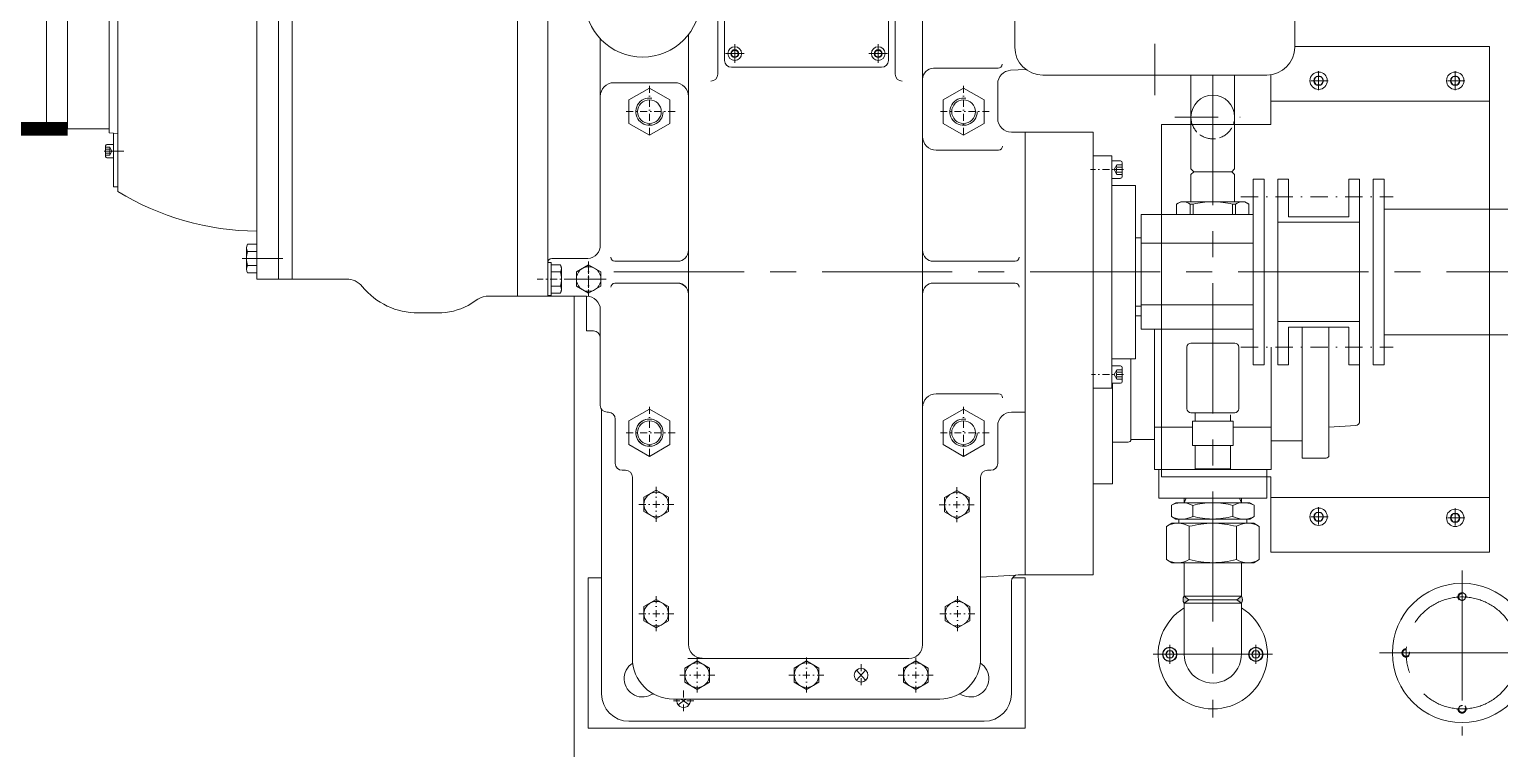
# Model space of a CAD drawing. Header units: inches. Extents: x 0 to 19814, y 0 to 15096.
# Drawn here: x 15945 to 17022, y 4895 to 5422 of the extents above; entities that cross this region are included whole.
import ezdxf

# ---------------------------------------------------------------- set-up
doc = ezdxf.new("R2010")
doc.units = ezdxf.units.IN
doc.header["$MEASUREMENT"] = 0
for name, pattern in [('ACAD_ISO02W100', [15, 12, -3]), ('ACAD_ISO04W100', [30, 24, -3, 0, -3]), ('CENTER', [50.8, 31.75, -6.35, 6.35, -6.35]), ('DASHDOT', [25.4, 12.7, -6.35, 0, -6.35]), ('虚线', [2, 1, -1])]:
    doc.linetypes.add(name, pattern=pattern)
for name, color, linetype, lineweight in [('CAXA1', 5, 'CENTER', 5), ('CAXA3', 7, 'Continuous', 5), ('EB0', 7, 'Continuous', 5)]:
    doc.layers.add(name, color=color, linetype=linetype, lineweight=lineweight)

msp = doc.modelspace()

# ---------------------------------------------------------------- hatches: boundary and pattern name
at = {"lineweight": 5}
h = msp.add_hatch(color=7, dxfattribs=at)
h.paths.add_polyline_path([(16790.97, 5006.78, 0.3210137), (16790.97, 5001.77), (16794.47, 5004.27)])
h.paths.add_polyline_path([(16832.96, 5006.78), (16829.46, 5004.27), (16832.96, 5001.77, 0.3210137)])

# ---------------------------------------------------------------- linework, layer by layer
at = {"color": 7, "lineweight": 5}
for p, q in [((16324.96, 5721.5), (16324.96, 5226.52)), ((16599.47, 4971.18), (16599.47, 5604.02)), ((16449.47, 5388.89), (16449.47, 5494.02)), ((16579.47, 5388.89), (16579.47, 5494.02)), ((16454.46, 5484.02), (16454.46, 5399.02)), ((16574.46, 5484.02), (16574.46, 5399.02)), ((16363.46, 5263.05), (16363.46, 5414.93)), ((16428.03, 5417.94), (16428.03, 5259.77)), ((16468.78, 5404.02), (16455.15, 5404.02)), ((16461.96, 5406.86), (16459.46, 5405.41)), ((16459.46, 5405.41), (16459.46, 5402.63)), ((16461.96, 5397.21), (16461.96, 5410.83)), ((16461.96, 5406.86), (16464.46, 5405.41)), ((16464.46, 5405.41), (16464.46, 5402.63)), ((16573.78, 5404.02), (16560.15, 5404.02)), ((16566.96, 5406.86), (16564.46, 5405.41)), ((16564.46, 5405.41), (16564.46, 5402.63)), ((16566.96, 5397.21), (16566.96, 5410.83)), ((16566.96, 5406.86), (16569.46, 5405.41)), ((16569.46, 5405.41), (16569.46, 5402.63)), ((17014.45, 5409.18), (16871.96, 5409.18)), ((17014.45, 5039.17), (17014.45, 5409.18)), ((16461.96, 5401.19), (16459.46, 5402.63)), ((16459.46, 5394.02), (16569.46, 5394.02)), ((16461.96, 5401.19), (16464.46, 5402.63)), ((16566.96, 5401.19), (16564.46, 5402.63)), ((16566.96, 5401.19), (16569.46, 5402.63)), ((16607.47, 5393.32), (16654.72, 5393.32)), ((16373.46, 5382.72), (16418.03, 5382.72)), ((16675.13, 5392.39), (16663.95, 5391.81)), ((16795.97, 5319.56), (16795.97, 5388.27)), ((16827.97, 5319.56), (16827.97, 5388.27)), ((16854.45, 5352.18), (16854.45, 5388.49)), ((16654.47, 5381.82), (16654.47, 5356.51)), ((17014.45, 5369.18), (16854.45, 5369.18)), ((16774.45, 5094.18), (16774.45, 5352.18)), ((16774.45, 5352.18), (16854.45, 5352.18)), ((16664.47, 5346.51), (16674.48, 5346.51)), ((16674.48, 5346.51), (16674.48, 5022.51)), ((16674.48, 5346.51), (16724.48, 5346.51)), ((16724.48, 5346.51), (16724.48, 5022.51)), ((16609.47, 5333.34), (16655.02, 5333.34)), ((16724.48, 5329.07), (16737.98, 5329.07)), ((16737.98, 5159.07), (16737.98, 5329.07)), ((16744.34, 5325.43), (16737.98, 5325.43)), ((16741.62, 5322.53), (16739.62, 5319.07)), ((16741.62, 5315.6), (16739.62, 5319.07)), ((16741.62, 5322.53), (16745.62, 5322.53)), ((16741.62, 5320.8), (16745.62, 5320.8)), ((16745.62, 5313.98), (16745.62, 5324.16)), ((16797.97, 5317.56), (16795.97, 5319.56)), ((16825.97, 5317.56), (16827.97, 5319.56)), ((16737.98, 5312.7), (16744.34, 5312.7)), ((16755.47, 5307.58), (16737.98, 5307.58)), ((16741.62, 5317.34), (16745.62, 5317.34)), ((16741.62, 5315.6), (16745.62, 5315.6)), ((16755.47, 5180.57), (16755.47, 5307.47)), ((16795.97, 5315.56), (16797.97, 5317.56)), ((16795.97, 5315.56), (16795.97, 5295.57)), ((16797.97, 5317.56), (16825.97, 5317.56)), ((16827.97, 5315.56), (16825.97, 5317.56)), ((16827.97, 5315.56), (16827.97, 5295.57)), ((16841.47, 5312.18), (16841.47, 5176.18)), ((16849.47, 5312.18), (16841.47, 5312.18)), ((16849.47, 5312.18), (16849.47, 5176.18)), ((16859.47, 5312.18), (16859.47, 5176.18)), ((16859.47, 5312.18), (16867.47, 5312.18)), ((16867.47, 5312.18), (16867.47, 5284.6)), ((16919.47, 5312.18), (16911.47, 5312.18)), ((16911.47, 5312.18), (16911.47, 5284.6)), ((16919.47, 5312.18), (16919.47, 5176.18)), ((16929.47, 5312.18), (16937.47, 5312.18)), ((16929.47, 5312.18), (16929.47, 5176.18)), ((16937.47, 5312.18), (16937.47, 5176.18)), ((16006.97, 5306.51), (16010.24, 5306.51)), ((16759.47, 5286.18), (16759.47, 5202.18)), ((16759.47, 5286.18), (16841.47, 5286.18)), ((16788.47, 5295.57), (16785.47, 5293.83)), ((16785.47, 5293.83), (16785.47, 5286.18)), ((16835.46, 5295.57), (16788.47, 5295.57)), ((16795.32, 5293.83), (16795.32, 5286.18)), ((16797.61, 5293.83), (16795.32, 5293.83)), ((16797.61, 5293.83), (16797.61, 5286.18)), ((16826.32, 5293.83), (16826.32, 5286.18)), ((16826.32, 5293.83), (16828.61, 5293.83)), ((16828.61, 5293.83), (16828.61, 5286.18)), ((16835.46, 5295.57), (16838.46, 5293.83)), ((16838.46, 5293.83), (16838.46, 5286.18)), ((16838.46, 5293.83), (16838.46, 5286.18)), ((17069.47, 5290.18), (16937.47, 5290.18)), ((16859.47, 5280.56), (16919.47, 5280.56)), ((16867.47, 5284.6), (16911.47, 5284.6)), ((16759.47, 5269.18), (16755.47, 5269.18)), ((16759.47, 5265.2), (16841.47, 5265.2)), ((16327.96, 5254.02), (16354.45, 5254.02)), ((16428.03, 5259.77), (16428.03, 4971.43)), ((16325, 5251.01), (16327.5, 5251.01)), ((16325, 5245.77), (16325, 5245.77)), ((16327.5, 5227.02), (16327.5, 5251.01)), ((16334.23, 5249.41), (16327.5, 5249.41)), ((16327.5, 5249.41), (16327.5, 5245.02)), ((16334.23, 5249.41), (16327.5, 5249.41)), ((16327.5, 5245.77), (16327.5, 5245.77)), ((16327.5, 5245.02), (16327.5, 5245.02)), ((16334.23, 5244.21), (16327.5, 5244.21)), ((16335, 5246.81), (16334.23, 5249.41)), ((16335, 5246.81), (16334.23, 5249.41)), ((16334.23, 5249.41), (16334.28, 5249.33)), ((16334.28, 5249.33), (16334.33, 5249.25)), ((16334.33, 5249.25), (16334.37, 5249.17)), ((16334.37, 5249.17), (16334.42, 5249.09)), ((16334.42, 5249.09), (16334.46, 5249.01)), ((16334.46, 5249.01), (16334.5, 5248.93)), ((16334.5, 5248.93), (16334.54, 5248.85)), ((16334.54, 5248.85), (16334.58, 5248.77)), ((16334.58, 5248.77), (16334.61, 5248.68)), ((16334.61, 5248.68), (16334.65, 5248.6)), ((16334.65, 5248.6), (16334.68, 5248.51)), ((16334.68, 5248.51), (16334.71, 5248.43)), ((16334.71, 5248.43), (16334.74, 5248.34)), ((16334.74, 5248.34), (16334.77, 5248.25)), ((16334.77, 5248.25), (16334.8, 5248.17)), ((16334.8, 5248.17), (16334.83, 5248.08)), ((16334.83, 5248.08), (16334.85, 5247.99)), ((16334.85, 5247.99), (16334.87, 5247.9)), ((16334.87, 5247.9), (16334.89, 5247.81)), ((16334.89, 5247.81), (16334.91, 5247.72)), ((16334.91, 5247.72), (16334.92, 5247.63)), ((16334.92, 5247.63), (16334.94, 5247.54)), ((16334.94, 5247.54), (16334.95, 5247.45)), ((16334.95, 5247.45), (16334.96, 5247.36)), ((16334.96, 5247.36), (16334.97, 5247.27)), ((16334.97, 5247.27), (16334.98, 5247.18)), ((16334.98, 5247.18), (16334.99, 5247.09)), ((16334.99, 5247.09), (16334.99, 5246.99)), ((16334.99, 5246.99), (16334.99, 5246.9)), ((16334.99, 5246.9), (16335, 5246.81)), ((16335, 5239.02), (16335, 5246.81)), ((16335, 5246.81), (16335, 5231.22)), ((16420.03, 5251.96), (16374.18, 5251.96)), ((16667.2, 5252.01), (16607.47, 5252.01)), ((16325, 5232.27), (16325, 5232.27)), ((16334.23, 5233.82), (16327.5, 5233.82)), ((16327.5, 5233.02), (16327.5, 5233.02)), ((16327.5, 5233.02), (16327.5, 5228.62)), ((16327.5, 5232.27), (16327.5, 5232.27)), ((16335, 5231.22), (16335, 5239.02)), ((16335, 5239.02), (16335, 5239.02)), ((16420.03, 5235.96), (16374.18, 5235.96)), ((16667.2, 5236.01), (16607.47, 5236.01)), ((16353.47, 5226.52), (16302.96, 5226.52)), ((16325, 5227.02), (16325, 5227.02)), ((16325, 5227.02), (16327.5, 5227.02)), ((16327.5, 5228.62), (16327.5, 5228.62)), ((16327.5, 5228.62), (16334.23, 5228.62)), ((16334.23, 5228.62), (16327.5, 5228.62)), ((16327.5, 5227.02), (16327.5, 5227.02)), ((16334.23, 5228.62), (16335, 5231.22)), ((16334.23, 5228.62), (16335, 5231.22)), ((16334.28, 5228.7), (16334.23, 5228.62)), ((16334.33, 5228.78), (16334.28, 5228.7)), ((16334.37, 5228.86), (16334.33, 5228.78)), ((16334.42, 5228.94), (16334.37, 5228.86)), ((16334.46, 5229.02), (16334.42, 5228.94)), ((16334.5, 5229.1), (16334.46, 5229.02)), ((16334.54, 5229.18), (16334.5, 5229.1)), ((16334.58, 5229.27), (16334.54, 5229.18)), ((16334.62, 5229.35), (16334.58, 5229.27)), ((16334.65, 5229.44), (16334.62, 5229.35)), ((16334.69, 5229.52), (16334.65, 5229.44)), ((16334.72, 5229.61), (16334.69, 5229.52)), ((16334.75, 5229.69), (16334.72, 5229.61)), ((16334.78, 5229.78), (16334.75, 5229.69)), ((16334.8, 5229.87), (16334.78, 5229.78)), ((16334.83, 5229.96), (16334.8, 5229.87)), ((16334.85, 5230.04), (16334.83, 5229.96)), ((16334.87, 5230.13), (16334.85, 5230.04)), ((16334.89, 5230.22), (16334.87, 5230.13)), ((16334.91, 5230.31), (16334.89, 5230.22)), ((16334.93, 5230.4), (16334.91, 5230.31)), ((16334.94, 5230.49), (16334.93, 5230.4)), ((16334.96, 5230.58), (16334.94, 5230.49)), ((16334.97, 5230.67), (16334.96, 5230.58)), ((16334.98, 5230.77), (16334.97, 5230.67)), ((16334.99, 5230.95), (16334.98, 5230.86)), ((16334.98, 5230.86), (16334.98, 5230.77)), ((16335, 5231.13), (16334.99, 5231.04)), ((16334.99, 5231.04), (16334.99, 5230.95)), ((16335, 5231.22), (16335, 5231.13)), ((16344.46, 4815.27), (16344.46, 5226.52)), ((16353.47, 5226.52), (16353.47, 5201.01)), ((16363.47, 5216.52), (16363.47, 5146.51)), ((16755.22, 5212.07), (16759.47, 5212.07)), ((16759.47, 5219.18), (16755.47, 5219.18)), ((16759.47, 5220.2), (16841.47, 5220.2)), ((16358.47, 5201.01), (16353.47, 5201.01)), ((16759.47, 5202.18), (16841.47, 5202.18)), ((16769.33, 5202.18), (16769.33, 5099.57)), ((16859.47, 5207.79), (16919.47, 5207.79)), ((16867.47, 5203.76), (16911.47, 5203.76)), ((16867.47, 5176.18), (16867.47, 5203.76)), ((16867.47, 5203.76), (16911.47, 5203.76)), ((16877.48, 5203.76), (16877.48, 5107.97)), ((16897.04, 5203.76), (16897.04, 5109.97)), ((16911.47, 5176.18), (16911.47, 5203.76)), ((16919.48, 5206.16), (16919.48, 5134.77)), ((16792.98, 5189.07), (16792.98, 5144.07)), ((16795.98, 5192.07), (16827.98, 5192.07)), ((16830.98, 5189.07), (16830.98, 5144.07)), ((16854.62, 5189.18), (16854.62, 5099.57)), ((17069.47, 5198.18), (16937.47, 5198.18)), ((16755.47, 5180.57), (16737.98, 5180.57)), ((16751.98, 5180.67), (16751.98, 5121.57)), ((16744.35, 5175.43), (16737.98, 5175.43)), ((16741.62, 5172.53), (16739.62, 5169.07)), ((16741.62, 5165.6), (16739.62, 5169.07)), ((16741.62, 5172.53), (16745.62, 5172.53)), ((16741.62, 5170.8), (16745.62, 5170.8)), ((16741.62, 5167.34), (16745.62, 5167.34)), ((16745.62, 5163.98), (16745.62, 5174.16)), ((16849.47, 5176.18), (16841.47, 5176.18)), ((16859.47, 5176.18), (16867.47, 5176.18)), ((16919.47, 5176.18), (16911.47, 5176.18)), ((16929.47, 5176.18), (16937.47, 5176.18)), ((16724.48, 5159.07), (16737.98, 5159.07)), ((16737.98, 5162.7), (16744.35, 5162.7)), ((16738.48, 5162.7), (16738.48, 5089.07)), ((16741.62, 5165.6), (16745.62, 5165.6)), ((16609.47, 5155.01), (16655.02, 5155.01)), ((16364.46, 5143.52), (16364.46, 4935.27)), ((16369.47, 5141.51), (16368.47, 5141.51)), ((16374.47, 5104.01), (16374.47, 5136.51)), ((16664.47, 5141.52), (16674.48, 5141.52)), ((16664.47, 5141.51), (16674.47, 5141.51)), ((16795.98, 5141.07), (16827.98, 5141.07)), ((16796.98, 5117.06), (16796.98, 5135.06)), ((16826.98, 5135.06), (16796.98, 5135.06)), ((16798.98, 5135.06), (16798.98, 5140.64)), ((16824.98, 5135.06), (16824.98, 5139.63)), ((16826.98, 5117.06), (16826.98, 5135.06)), ((16654.47, 5131.52), (16654.47, 5104.01)), ((16769.33, 5130.57), (16796.98, 5130.57)), ((16826.98, 5130.57), (16854.62, 5130.57)), ((16916.68, 5131.78), (16897.04, 5130.45)), ((16749.98, 5119.57), (16738.48, 5119.57)), ((16751.98, 5121.57), (16769.33, 5121.57)), ((16826.98, 5117.06), (16796.98, 5117.06)), ((16798.98, 5100.06), (16798.98, 5117.06)), ((16824.98, 5100.06), (16824.98, 5117.06)), ((16877.48, 5120.61), (16854.62, 5120.61)), ((16877.48, 5107.97), (16895.04, 5107.97)), ((16379.47, 5099.01), (16381.97, 5099.01)), ((16386.97, 5094.01), (16386.97, 4961.51)), ((16641.97, 5094.01), (16641.97, 4961.51)), ((16649.47, 5099.01), (16646.97, 5099.01)), ((16649.47, 5099.01), (16646.97, 5099.01)), ((16769.33, 5099.57), (16854.62, 5099.57)), ((16772.42, 5099.58), (16851.52, 5099.56)), ((16772.42, 5099.58), (16772.42, 5078.58)), ((16774.45, 5094.18), (16854.45, 5094.18)), ((16791.85, 5099.57), (16832.1, 5099.56)), ((16828.6, 5099.56), (16795.35, 5099.57)), ((16824.98, 5100.06), (16798.98, 5100.06)), ((16851.52, 5099.56), (16851.52, 5078.56)), ((16854.45, 5039.17), (16854.45, 5094.18)), ((16738.48, 5089.07), (16724.48, 5089.07)), ((16772.42, 5078.58), (16851.52, 5078.56)), ((16784.98, 5075.27), (16781.68, 5073.37)), ((16781.68, 5065.17), (16781.68, 5073.37)), ((16784.98, 5075.27), (16811.97, 5075.27)), ((16791.01, 5078.58), (16790.91, 5075.27)), ((16792.51, 5078.57), (16790.91, 5075.27)), ((16811.97, 5078.57), (16791.01, 5078.57)), ((16797.31, 5073.28), (16797.31, 5065.26)), ((16811.97, 5078.57), (16832.92, 5078.57)), ((16838.96, 5075.27), (16811.97, 5075.27)), ((16826.63, 5073.28), (16826.63, 5065.26)), ((16831.42, 5078.57), (16833.03, 5075.27)), ((16832.92, 5078.57), (16833.03, 5075.27)), ((16838.96, 5075.27), (16842.26, 5073.37)), ((16842.26, 5065.17), (16842.26, 5073.37)), ((17014.45, 5079.18), (16854.45, 5079.18)), ((16781.97, 5060.27), (16777.97, 5057.96)), ((16784.98, 5063.27), (16781.68, 5065.17)), ((16811.96, 5060.27), (16781.97, 5060.27)), ((16784.98, 5063.27), (16811.97, 5063.27)), ((16787.07, 5060.27), (16787.07, 5063.27)), ((16838.96, 5063.27), (16811.97, 5063.27)), ((16811.97, 5060.27), (16841.97, 5060.27)), ((16836.86, 5060.27), (16836.86, 5063.27)), ((16838.96, 5063.27), (16842.26, 5065.17)), ((16841.97, 5060.27), (16845.96, 5057.96)), ((16777.97, 5033.58), (16777.97, 5057.96)), ((16794.71, 5057.96), (16794.71, 5033.58)), ((16829.22, 5057.96), (16829.22, 5033.58)), ((16845.96, 5033.58), (16845.96, 5057.96)), ((16811.97, 5043.27), (16811.96, 5043.27)), ((16811.97, 5043.27), (16811.97, 5043.27)), ((17014.45, 5039.17), (16854.45, 5039.17)), ((16781.97, 5031.27), (16777.97, 5033.58)), ((16781.97, 5031.27), (16811.97, 5031.27)), ((16790.97, 5006.78), (16790.97, 5031.27)), ((16841.97, 5031.27), (16811.97, 5031.27)), ((16832.96, 5006.78), (16832.96, 5031.27)), ((16841.97, 5031.27), (16845.96, 5033.58)), ((16354.48, 5020.27), (16364.46, 5020.27)), ((16354.48, 5020.27), (16354.48, 4910.27)), ((16667.6, 5022.15), (16642.09, 5020.81)), ((16664.46, 5017.47), (16664.46, 4935.27)), ((16665.3, 5020.27), (16674.48, 5020.27)), ((16669.48, 5022.51), (16674.48, 5022.51)), ((16674.48, 5022.51), (16724.48, 5022.51)), ((16674.48, 5020.26), (16674.48, 4910.27)), ((16790.97, 5006.78), (16794.47, 5004.27)), ((16790.97, 5006.78), (16811.97, 5006.78)), ((16832.96, 5006.78), (16811.97, 5006.78)), ((16832.96, 5006.78), (16829.46, 5004.27)), ((16790.97, 5001.77), (16794.47, 5004.27)), ((16790.97, 5001.77), (16790.97, 4964.27)), ((16790.97, 5001.77), (16811.97, 5001.77)), ((16794.47, 5004.27), (16811.97, 5004.27)), ((16829.46, 5004.27), (16811.96, 5004.27)), ((16811.97, 5004.27), (16811.96, 5004.27)), ((16811.97, 5004.27), (16811.97, 5004.27)), ((16832.96, 5001.77), (16811.97, 5001.77)), ((16832.96, 5001.77), (16829.46, 5004.27)), ((16832.96, 5001.77), (16832.97, 4964.27)), ((16427.55, 4961.18), (16589.47, 4961.18)), ((16611.97, 4931.51), (16416.97, 4931.51)), ((16354.48, 4910.27), (16674.48, 4910.27)), ((16644.46, 4915.27), (16384.46, 4915.27))]:
    msp.add_line(p, q, dxfattribs=at)
at = {"color": 7, "linetype": 'DASHDOT', "lineweight": 5}
for p, q in [((16896.46, 5384.18), (16882.46, 5384.18)), ((16889.46, 5377.18), (16889.46, 5391.18)), ((16889.46, 5391.18), (16889.46, 5377.18)), ((16996.45, 5384.18), (16982.45, 5384.18)), ((16989.45, 5377.18), (16989.45, 5391.18)), ((16989.45, 5391.18), (16989.45, 5377.18)), ((16832.38, 5299.18), (16943.96, 5299.18)), ((16832.38, 5189.18), (16943.96, 5189.18)), ((16889.45, 5071.99), (16889.45, 5057.99)), ((16989.45, 5071.17), (16989.45, 5057.17)), ((16896.45, 5064.99), (16882.45, 5064.99)), ((16996.45, 5064.17), (16982.45, 5064.17))]:
    msp.add_line(p, q, dxfattribs=at)
at = {"color": 7, "linetype": 'DASHDOT', "lineweight": 5, "ltscale": 0.4}
for p, q in [((16399.47, 5380.37), (16399.47, 5342.66)), ((16629.47, 5380.37), (16629.47, 5342.66)), ((16418.33, 5361.51), (16380.62, 5361.51)), ((16648.33, 5361.51), (16610.62, 5361.51)), ((16746.49, 5319.07), (16722.52, 5319.07)), ((16744.7, 5319.07), (16737.98, 5319.07)), ((16354.96, 5251.83), (16354.96, 5226.17)), ((16354.96, 5247.91), (16354.96, 5229.96)), ((16362.58, 5239), (16317.22, 5239)), ((16342.13, 5239), (16367.79, 5239)), ((16746.49, 5169.07), (16723.21, 5169.07)), ((16399.47, 5145.37), (16399.47, 5107.66)), ((16629.47, 5145.37), (16629.47, 5107.66)), ((16418.33, 5126.52), (16380.62, 5126.52)), ((16648.33, 5126.52), (16610.62, 5126.52)), ((16404.47, 5086.84), (16404.47, 5061.18)), ((16624.47, 5086.59), (16624.47, 5060.93)), ((16391.64, 5074.01), (16417.3, 5074.01)), ((16611.64, 5073.76), (16637.3, 5073.76)), ((16404.47, 5006.84), (16404.47, 4981.18)), ((16625.03, 5006.84), (16625.03, 4981.18)), ((16391.64, 4994.01), (16417.3, 4994.01)), ((16612.2, 4994.01), (16637.86, 4994.01)), ((16434.47, 4961.84), (16434.47, 4936.18)), ((16514.47, 4961.84), (16514.47, 4936.18)), ((16554.47, 4957.01), (16554.47, 4941.01)), ((16594.47, 4961.84), (16594.47, 4936.18)), ((16421.64, 4949.01), (16447.3, 4949.01)), ((16501.64, 4949.01), (16527.3, 4949.01)), ((16581.64, 4949.01), (16607.3, 4949.01)), ((16424.46, 4937.77), (16424.46, 4922.77)), ((16431.96, 4930.27), (16416.96, 4930.27))]:
    msp.add_line(p, q, dxfattribs=at)
at = {"color": 7, "linetype": 'DASHDOT', "lineweight": 5, "ltscale": 2.5}
msp.add_line((16784.18, 5357.56), (16839.75, 5357.56), dxfattribs=at)
at = {"color": 7, "linetype": 'ACAD_ISO04W100', "lineweight": 5}
msp.add_line((16014.55, 5332.51), (16000.14, 5332.51), dxfattribs=at)
at = {"color": 7, "linetype": '虚线', "lineweight": 5}
for p, q in [((16327.5, 5249.41), (16327.5, 5228.62)), ((16327.5, 5232.27), (16327.5, 5227.02)), ((16327.25, 5227.02), (16325, 5227.02)), ((16327.5, 5227.02), (16327.25, 5227.02)), ((16327.25, 5227.02), (16327.25, 5227.02))]:
    msp.add_line(p, q, dxfattribs=at)
at = {"color": 7, "lineweight": 5}
for points in [[(16887.73, 5387.18), (16886, 5384.18), (16887.73, 5381.18), (16891.19, 5381.18), (16892.93, 5384.18), (16891.19, 5387.18)], [(16987.72, 5387.18), (16985.99, 5384.18), (16987.72, 5381.18), (16991.19, 5381.18), (16992.92, 5384.18), (16991.19, 5387.18)], [(16414.47, 5370.17), (16399.47, 5378.83), (16384.47, 5370.17), (16384.47, 5352.85), (16399.47, 5344.19), (16414.47, 5352.85)], [(16644.47, 5370.17), (16629.47, 5378.83), (16614.47, 5370.17), (16614.47, 5352.85), (16629.47, 5344.19), (16644.47, 5352.85)], [(16363.96, 5244.21), (16354.96, 5249.4), (16345.96, 5244.21), (16345.96, 5233.81), (16354.96, 5228.62), (16363.96, 5233.81)], [(16414.47, 5135.18), (16399.47, 5143.84), (16384.47, 5135.18), (16384.47, 5117.85), (16399.47, 5109.19), (16414.47, 5117.85)], [(16644.47, 5135.18), (16629.47, 5143.84), (16614.47, 5135.18), (16614.47, 5117.85), (16629.47, 5109.19), (16644.47, 5117.85)], [(16413.47, 5079.21), (16404.47, 5084.41), (16395.47, 5079.21), (16395.47, 5068.82), (16404.47, 5063.62), (16413.47, 5068.82)], [(16633.47, 5078.96), (16624.47, 5084.15), (16615.47, 5078.96), (16615.47, 5068.56), (16624.47, 5063.37), (16633.47, 5068.56)], [(16887.72, 5067.99), (16885.99, 5064.99), (16887.72, 5061.99), (16891.19, 5061.99), (16892.92, 5064.99), (16891.19, 5067.99)], [(16987.72, 5067.17), (16985.99, 5064.17), (16987.72, 5061.17), (16991.19, 5061.17), (16992.92, 5064.17), (16991.19, 5067.17)], [(16413.47, 4999.21), (16404.47, 5004.41), (16395.47, 4999.21), (16395.47, 4988.82), (16404.47, 4983.62), (16413.47, 4988.82)], [(16634.03, 4999.21), (16625.03, 5004.41), (16616.03, 4999.21), (16616.03, 4988.82), (16625.03, 4983.62), (16634.03, 4988.82)], [(16779.02, 4966.77), (16777.58, 4964.27), (16779.02, 4961.77), (16781.91, 4961.77), (16783.35, 4964.27), (16781.91, 4966.77)], [(16842.02, 4966.77), (16840.58, 4964.27), (16842.02, 4961.77), (16844.91, 4961.77), (16846.35, 4964.27), (16844.91, 4966.77)], [(16443.47, 4954.21), (16434.47, 4959.41), (16425.47, 4954.21), (16425.47, 4943.82), (16434.47, 4938.62), (16443.47, 4943.82)], [(16523.47, 4954.21), (16514.47, 4959.41), (16505.47, 4954.21), (16505.47, 4943.82), (16514.47, 4938.62), (16523.47, 4943.82)], [(16603.47, 4954.21), (16594.47, 4959.41), (16585.47, 4954.21), (16585.47, 4943.82), (16594.47, 4938.62), (16603.47, 4943.82)]]:
    msp.add_lwpolyline(points, close=True, dxfattribs=at)
at = {"color": 7, "lineweight": 5, "const_width": 10}
msp.add_lwpolyline([(15973.41, 5349.01), (15883.41, 5349.01)], dxfattribs=at)
at = {"color": 7, "lineweight": 5}
for centre, radius in [((16394.46, 5444), 42.5), ((16461.96, 5404.02), 5), ((16461.96, 5404.02), 2.86), ((16461.96, 5404.02), 2.5), ((16566.96, 5404.02), 5), ((16566.96, 5404.02), 2.86), ((16566.96, 5404.02), 2.5), ((16889.46, 5384.18), 6.36), ((16889.46, 5384.18), 3.46), ((16989.45, 5384.18), 6.36), ((16989.45, 5384.18), 3.46), ((16399.47, 5361.51), 8.65), ((16399.47, 5361.51), 8.65), ((16629.47, 5361.51), 8.65), ((16354.96, 5239.01), 9), ((16399.47, 5126.52), 8.65), ((16399.47, 5126.52), 8.65), ((16629.47, 5126.52), 8.65), ((16404.47, 5074.01), 9), ((16624.47, 5073.76), 9), ((16889.45, 5064.99), 6.36), ((16989.45, 5064.17), 6.36), ((16889.45, 5064.99), 3.46), ((16989.45, 5064.17), 3.46), ((16994.46, 4965.27), 51), ((16404.47, 4994.01), 9), ((16625.03, 4994.01), 9), ((16780.47, 4964.27), 5.25), ((16780.47, 4964.27), 5), ((16780.47, 4964.27), 2.89), ((16843.47, 4964.27), 5.25), ((16843.47, 4964.27), 5), ((16843.47, 4964.27), 2.89), ((16434.47, 4949.01), 9), ((16514.47, 4949.01), 9), ((16554.47, 4949.01), 5), ((16594.47, 4949.01), 9)]:
    msp.add_circle(centre, radius, dxfattribs=at)
at = {"color": 7, "linetype": 'ACAD_ISO02W100', "lineweight": 5}
for centre in [(16994.46, 5006.27), (16953.46, 4965.27), (16994.46, 4924.27)]:
    msp.add_circle(centre, 2.5, dxfattribs=at)
at = {"color": 7, "lineweight": 5}
for centre, radius, start, end in [((16459.46, 5399.02), 5, 180, 270), ((16569.46, 5399.02), 5, 270, 0), ((16607.47, 5385.32), 8, 90, 180), ((16654.72, 5396.32), 3, 270, 0), ((16373.46, 5372.72), 10, 90, 180), ((16418.03, 5372.72), 10, 0, 90), ((16444.46, 5388.89), 5, 270, 0), ((16584.47, 5388.89), 5, 180, 270), ((16664.47, 5381.82), 10, 93, 180), ((16811.97, 5357.56), 16, 0, 180), ((16399.47, 5361.51), 10, 80, 0), ((16399.47, 5361.51), 10, 80, 0), ((16629.47, 5361.51), 10, 80, 0), ((16664.47, 5356.51), 10, 180, 270), ((16609.47, 5343.34), 10, 180, 270), ((16655.02, 5336.34), 3, 270, 0), ((16748.2, 5319.07), 6.8, 165.25287, 194.74713), ((16743.35, 5321.67), 1.94, 153.43495, 206.56505), ((16744.34, 5324.16), 1.27, 0, 90), ((16743.35, 5316.47), 1.94, 153.43495, 206.56505), ((16744.34, 5313.98), 1.27, 270, 0), ((16790.4, 5287.7), 7.87, 51.24794, 128.75206), ((16811.47, 5239.27), 56.29, 90, 104.25003), ((16812.46, 5239.27), 56.29, 75.74997, 90), ((16833.54, 5287.7), 7.87, 51.24794, 128.75206), ((16327.96, 5251.02), 3, 90, 180), ((16353.95, 5263.54), 9.53, 273.03408, 2.92333), ((16374.18, 5254.96), 3, 180, 270), ((16420.03, 5260.01), 8, 270, 0), ((16420.03, 5259.96), 8, 270, 0), ((16607.47, 5260.01), 8, 180, 270), ((16667.2, 5255.01), 3, 270, 0), ((16330.21, 5246.81), 4.79, 327.14136, 32.87582), ((16317, 5239.01), 18, 343.22994, 16.78725), ((16330.21, 5231.22), 4.79, 327.14136, 32.87582), ((16374.18, 5232.96), 3, 90, 180), ((16420.03, 5228.01), 8, 0, 90), ((16420.03, 5227.96), 8, 0, 90), ((16607.47, 5228.01), 8, 90, 180), ((16667.2, 5233.01), 3, 0, 90), ((16353.47, 5216.52), 10, 0, 90), ((16358.47, 5196.01), 5, 360, 90), ((16795.98, 5189.07), 3, 90, 180), ((16827.98, 5189.07), 3, 0, 90), ((16748.2, 5169.07), 6.8, 165.25287, 194.74713), ((16743.35, 5171.67), 1.94, 153.43495, 206.56505), ((16743.35, 5166.47), 1.94, 153.43495, 206.56505), ((16744.35, 5174.16), 1.27, 0, 90), ((16744.35, 5163.98), 1.27, 270, 0), ((16368.47, 5146.51), 5, 180, 270), ((16609.47, 5145.01), 10, 90, 180), ((16655.02, 5152.01), 3, 0, 90), ((16369.47, 5136.51), 5, 0, 90), ((16399.47, 5126.52), 10, 0, 280), ((16399.47, 5126.52), 10, 80, 0), ((16629.47, 5126.52), 10, 80, 0), ((16664.47, 5131.52), 10, 90, 180), ((16664.47, 5131.51), 10, 90, 180), ((16795.98, 5144.07), 3, 180, 270), ((16827.98, 5144.07), 3, 270, 0), ((16916.48, 5134.77), 3, 273.86609, 360), ((16749.98, 5121.57), 2, 270, 0), ((16379.47, 5104.01), 5, 180, 270), ((16649.47, 5104.01), 5, 270, 0), ((16649.47, 5104.01), 5, 270, 0), ((16895.04, 5109.97), 2, 270, 360), ((16381.97, 5094.01), 5, 360, 90), ((16646.97, 5094.01), 5, 90, 180), ((16646.97, 5094.01), 5, 90, 180), ((16789.26, 5057.97), 17.29, 62.26612, 111.99703), ((16812.66, 5015.53), 59.75, 91.15817, 104.88393), ((16811.28, 5015.53), 59.75, 75.11607, 88.84183), ((16834.67, 5057.97), 17.29, 68.00297, 117.73388), ((16786.33, 5043.93), 16.35, 59.13765, 117.46357), ((16789.26, 5080.57), 17.29, 248.00297, 297.73388), ((16815.5, 4968.19), 92.15, 92.20006, 103.03749), ((16812.66, 5123.01), 59.75, 255.11607, 268.84183), ((16808.43, 4968.19), 92.15, 76.96251, 87.79994), ((16811.28, 5123.01), 59.75, 271.15817, 284.88393), ((16834.67, 5080.57), 17.29, 242.26612, 291.99703), ((16837.61, 5043.93), 16.35, 62.53643, 120.86235), ((16786.33, 5047.61), 16.35, 242.53643, 300.86235), ((16815.5, 5123.35), 92.15, 256.96251, 267.79994), ((16808.43, 5123.35), 92.15, 272.20006, 283.03749), ((16837.61, 5047.61), 16.35, 239.13765, 297.46357), ((16669.49, 5017.49), 5.02, 90.09937, 179.76009), ((16794.47, 5004.27), 4.3, 144.40531, 215.59469), ((16829.46, 5004.27), 4.3, 324.40531, 35.59469), ((16811.97, 4964.27), 40, 121.66294, 58.33706), ((16438.03, 4971.43), 10, 180, 270), ((16589.47, 4971.18), 10, 270, 0), ((16811.97, 4964.27), 21, 179.98938, 1.34261), ((16394.46, 4946.52), 13.5, 122.5976, 304.75221), ((16416.97, 4961.51), 30, 180, 270), ((16611.97, 4961.51), 30, 270, 360), ((16634.46, 4946.52), 13.5, 235.28266, 57.33228), ((16384.46, 4935.27), 20, 180, 270), ((16424.46, 4930.27), 5, 165.56511, 14.43489), ((16644.46, 4935.27), 20, 270, 0)]:
    msp.add_arc(centre, radius, start, end, dxfattribs=at)
at = {"color": 7, "linetype": 'ACAD_ISO02W100', "lineweight": 5}
for centre, radius, start, end in [((16811.97, 5357.56), 16, 180, 0), ((16994.46, 5006.27), 3, 357.90335, 270), ((16953.46, 4965.27), 3, 87.90335, 0), ((16994.46, 4924.27), 3, 177.90335, 90)]:
    msp.add_arc(centre, radius, start, end, dxfattribs=at)
at = {"layer": 'CAXA1', "linetype": 'CENTER', "lineweight": 5, "ltscale": 3}
for p, q in [((16769.46, 6020.86), (16769.46, 5373.62)), ((16811.97, 5388.27), (16811.97, 4918.03)), ((16373.45, 5244.18), (18292.95, 5244.18)), ((16994.46, 5025.72), (16994.46, 4904.81)), ((16768.25, 4964.27), (16855.68, 4964.27)), ((16780.47, 4971.14), (16780.47, 4957.41)), ((16843.47, 4971.14), (16843.47, 4957.41)), ((16934.01, 4965.27), (17054.92, 4965.27))]:
    msp.add_line(p, q, dxfattribs=at)
msp.add_circle((16994.46, 4965.27), 41, dxfattribs=at)
at = {"layer": 'CAXA3', "color": 7, "linetype": 'Continuous', "lineweight": 5}
for p, q in [((16666.96, 5619.68), (16666.96, 5408.77)), ((16871.96, 5619.68), (16871.96, 5408.77)), ((16687.46, 5388.27), (16851.46, 5388.27))]:
    msp.add_line(p, q, dxfattribs=at)
for centre, start, end in [((16687.46, 5408.77), 180, 270), ((16851.46, 5408.77), 270, 0)]:
    msp.add_arc(centre, 20.5, start, end, dxfattribs=at)
at = {"layer": 'EB0', "color": 7, "lineweight": 5}
for p, q in [((16302.96, 5226.5), (16302.96, 5721.5)), ((16111.96, 5239.01), (16111.96, 5709.01)), ((16127.96, 5239.01), (16127.96, 5709.01)), ((16137.96, 5239.01), (16137.96, 5709.01)), ((16010.27, 5645.05), (16010.24, 5302.99)), ((15957.96, 5349.01), (15957.96, 5599.01)), ((15973.41, 5599.01), (15973.41, 5349.01)), ((16003.96, 5602.01), (16003.96, 5346.01)), ((15947.96, 5349.01), (16003.96, 5349.01)), ((16003.96, 5346.01), (16010.25, 5345.46)), ((16006.97, 5345.74), (16006.97, 5306.51)), ((16001.27, 5328.6), (16001.27, 5336.42)), ((16004.27, 5335.4), (16001.27, 5335.4)), ((16004.27, 5333.95), (16001.27, 5333.95)), ((16004.27, 5331.07), (16001.27, 5331.07)), ((16004.27, 5329.62), (16001.27, 5329.62)), ((16002.24, 5337.4), (16006.97, 5337.4)), ((16004.27, 5335.4), (16005.93, 5332.51)), ((16004.27, 5329.62), (16005.93, 5332.51)), ((16002.25, 5327.62), (16006.97, 5327.62)), ((16105.23, 5264.4), (16111.96, 5264.4)), ((16127.96, 5267.01), (16127.96, 5260)), ((16101.25, 5254.01), (16131.08, 5254.01)), ((16104.46, 5246.21), (16104.46, 5261.8)), ((16105.23, 5259.2), (16111.96, 5259.2)), ((16105.23, 5248.81), (16111.96, 5248.81)), ((16105.23, 5243.61), (16111.96, 5243.61)), ((16127.96, 5248), (16127.96, 5239.01)), ((16111.96, 5239.01), (16127.96, 5239.01)), ((16127.96, 5239.01), (16130.67, 5239.01)), ((16127.96, 5239.01), (16177.62, 5239.01)), ((16266.77, 5219.67), (16273.89, 5224.18)), ((16281.91, 5226.5), (16302.96, 5226.5)), ((16229.91, 5214.15), (16244.43, 5214.15)), ((16551.17, 4945.26), (16557.77, 4952.77)), ((16557.77, 4945.26), (16551.17, 4952.77)), ((16426.14, 4931.51), (16420.46, 4927.28)), ((16422.79, 4931.51), (16428.47, 4927.28))]:
    msp.add_line(p, q, dxfattribs=at)
for centre, radius, start, end in [((16002.24, 5336.42), 0.978, 90.00217, 180.00217), ((16002.82, 5334.67), 1.61, 333.43712, 26.56722), ((15998.78, 5332.51), 5.67, 345.25504, 14.7493), ((16002.82, 5330.34), 1.61, 333.43712, 26.56722), ((16002.25, 5328.6), 0.978, 180.00217, 270.00217), ((16113.96, 5473.99), 200, 238.76355, 269.42827), ((16113.96, 5473.99), 200, 238.76355, 269.42827), ((16109.25, 5261.8), 4.79, 147.13277, 212.86723), ((16122.46, 5254.01), 18, 163.22135, 196.77865), ((16109.25, 5246.21), 4.79, 147.13277, 212.86723), ((16177.62, 5224.01), 15, 39.32418, 89.99999), ((16230.11, 5267), 52.85, 219.32416, 270), ((16244.43, 5262.15), 48, 306.47551, 306.48847), ((16281.91, 5211.5), 15, 90, 122.32378), ((16244.43, 5262.15), 48, 270, 297.73614)]:
    msp.add_arc(centre, radius, start, end, dxfattribs=at)

doc.saveas('drawing.dxf')
